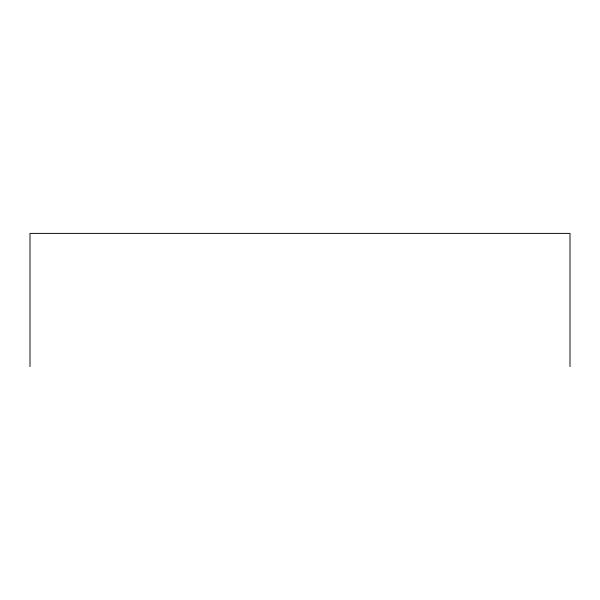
<?xml version="1.0" encoding="UTF-8"?>
<svg xmlns="http://www.w3.org/2000/svg" width="600" height="600" viewBox="0 0 600 600"><rect width="100%" height="100%" fill="white"/><g stroke="black" fill="none" stroke-linecap="round" stroke-linejoin="round"><path stroke-width="0.9" d="M570 366.608L570 233.392L30 233.392L30 366.608"/></g></svg>
